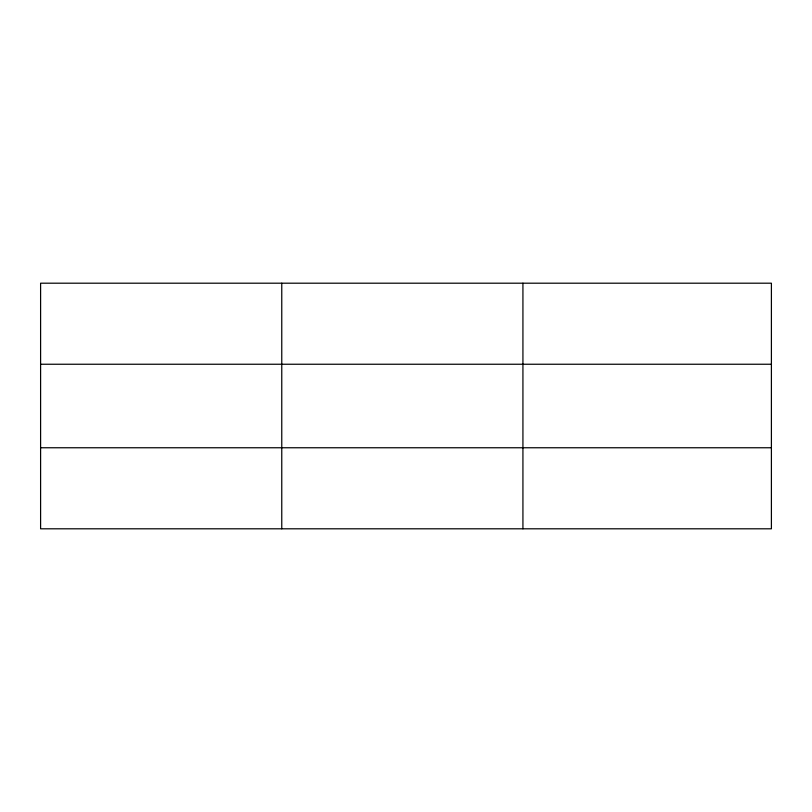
<?xml version="1.0" encoding="UTF-8"?>
<svg xmlns="http://www.w3.org/2000/svg" width="812" height="812" viewBox="0 0 812 812"><rect width="100%" height="100%" fill="white"/><g stroke="black" fill="none" stroke-linecap="round" stroke-linejoin="round"><path stroke-width="1.22" d="M281.764 283.195L281.764 528.805M522.928 283.195L522.928 528.805M771.4 364.243L771.4 283.195L40.6 283.195L40.6 528.805L771.4 528.805L771.4 364.243L40.6 364.243M40.6 447.757L771.4 447.757"/></g></svg>
